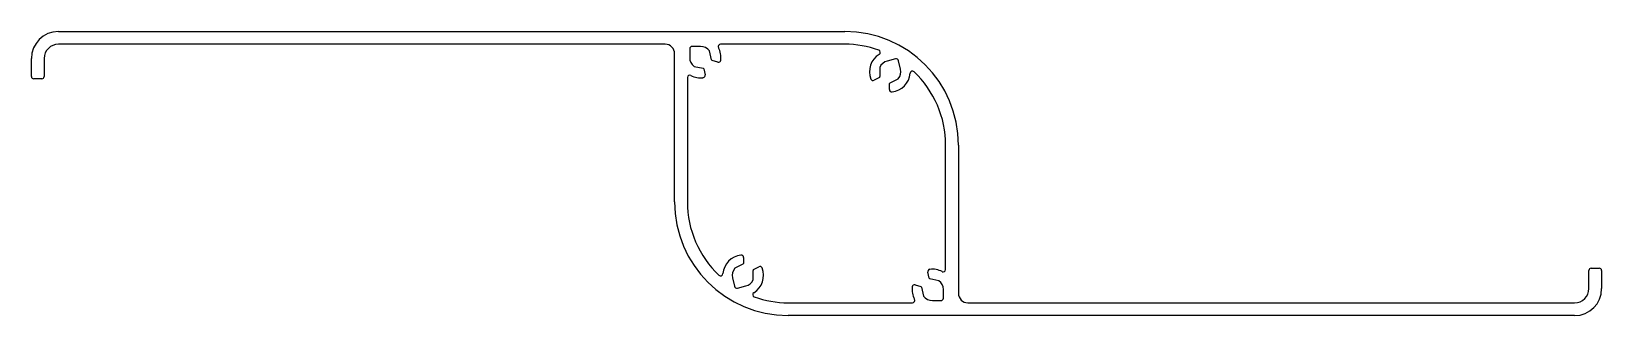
# Model space of a CAD drawing. Extents: x 12 to 344, y 13 to 73.
import ezdxf

# ---------------------------------------------------------------- set-up
doc = ezdxf.new("R2010")
doc.units = 0
doc.layers.get('0').update_dxf_attribs({"linetype": 'CONTINUOUS'})

msp = doc.modelspace()

# ---------------------------------------------------------------- linework, layer by layer
at = {"color": 18}
for p, q in [((18, 73.31), (184.3, 73.31)), ((146.3, 70.61), (18, 70.61)), ((153.8, 70.14), (151.98, 70.14)), ((184.3, 70.61), (158.02, 70.61)), ((12.3, 63.81), (12.3, 67.61)), ((15, 67.61), (15, 63.81)), ((148.3, 43.31), (148.3, 68.61)), ((151.48, 69.64), (151.48, 67.81)), ((156.09, 67.32), (155.67, 69.2)), ((157.44, 66.84), (156.23, 67.17)), ((195.03, 67.5), (193.25, 67.07)), ((196.06, 65.36), (195.63, 67.13)), ((14.5, 63.31), (12.8, 63.31)), ((151, 63.6), (151, 37.31)), ((152.42, 65.94), (154.3, 65.53)), ((154.45, 65.39), (154.78, 64.18)), ((191.59, 63.6), (190.5, 63.01)), ((191.66, 65.71), (191.7, 63.78)), ((193.85, 62.47), (195.59, 63.31)), ((193.71, 61.04), (193.74, 62.29)), ((205.6, 23.02), (205.6, 49.31)), ((208.3, 49.31), (208.3, 43.31)), ((148.3, 37.31), (148.3, 43.31)), ((208.3, 43.31), (208.3, 18.01)), ((162.74, 24.16), (161.01, 23.31)), ((162.88, 25.58), (162.85, 24.33)), ((165, 23.02), (166.1, 23.62)), ((342.1, 23.31), (343.8, 23.31)), ((160.53, 21.27), (160.96, 19.49)), ((164.94, 20.91), (164.9, 22.84)), ((202.14, 21.24), (201.82, 22.45)), ((204.17, 20.68), (202.29, 21.1)), ((341.6, 19.01), (341.6, 22.81)), ((344.3, 22.81), (344.3, 19.01)), ((161.57, 19.13), (163.34, 19.56)), ((199.15, 19.78), (200.36, 19.46)), ((200.51, 19.31), (200.92, 17.43)), ((205.12, 16.98), (205.12, 18.81)), ((172.3, 16.01), (198.58, 16.01)), ((338.6, 13.31), (172.3, 13.31)), ((202.79, 16.48), (204.62, 16.48)), ((210.3, 16.01), (338.6, 16.01))]:
    msp.add_line(p, q, dxfattribs=at)
for centre, radius, start, end in [((18, 67.61), 5.7, 90, 180), ((184.3, 49.31), 24, 0, 90), ((18, 67.61), 3, 90, 180), ((146.3, 68.61), 2, 0, 90), ((151.98, 69.64), 0.5, 89.9992, 180.0005), ((153.8, 67.82), 2.32, 36.402, 90.064), ((158.02, 70.11), 0.5, 90, 208.5509), ((153.8, 67.82), 4.3, 352.5231, 28.5509), ((184.3, 49.31), 21.3, 70.3526, 90), ((153.8, 67.81), 2.32, 180.0234, 233.6291), ((156.28, 67.36), 0.2, 192.4518, 255.0022), ((157.57, 67.33), 0.5, 255, 352.5231), ((193.8, 64.81), 4.3, 121.5066, 201.1182), ((191.29, 68.9), 0.5, 301.5066, 70.3526), ((193.8, 64.81), 2.32, 103.6336, 157.2393), ((195.15, 67.01), 0.5, 13.6095, 103.6107), ((12.8, 63.81), 0.5, 180.0006, 270.0005), ((14.5, 63.81), 0.5, 270, 0), ((151.5, 63.6), 0.5, 61.3433, 180), ((153.8, 67.81), 4.3, 241.3433, 277.508), ((154.26, 65.33), 0.2, 14.9977, 77.5887), ((154.29, 64.05), 0.5, 277.508, 15), ((190.26, 63.44), 0.5, 201.1182, 298.6102), ((191.5, 63.78), 0.2, 298.6079, 1.199), ((193.81, 64.81), 4.3, 276.1333, 355.4333), ((193.81, 64.81), 2.32, 320.0122, 13.6742), ((198.59, 64.43), 0.5, 46.6021, 175.4333), ((184.3, 49.31), 21.3, 0, 46.6021), ((194.21, 61.03), 0.5, 178.6102, 276.1333), ((193.94, 62.29), 0.2, 116.062, 178.6125), ((172.3, 37.31), 24, 180, 270), ((172.3, 37.31), 21.3, 180, 226.602), ((162.79, 21.82), 4.3, 96.1333, 175.4333), ((162.79, 21.82), 2.32, 140.0122, 193.6742), ((162.38, 25.59), 0.5, 358.6102, 96.1333), ((162.65, 24.34), 0.2, 296.062, 358.6125), ((162.8, 21.81), 4.3, 301.5066, 21.1182), ((166.34, 23.18), 0.5, 21.1182, 118.6102), ((342.1, 22.81), 0.5, 90, 180), ((343.8, 22.81), 0.5, 0.0006, 90.0005), ((158.01, 22.2), 0.5, 226.6021, 355.4333), ((162.8, 21.81), 2.32, 283.6336, 337.2393), ((165.1, 22.84), 0.2, 118.6079, 181.199), ((202.3, 22.58), 0.5, 97.508, 195), ((202.34, 21.29), 0.2, 194.9977, 257.5887), ((202.8, 18.81), 4.3, 61.3433, 97.508), ((202.8, 18.81), 2.32, 0.0234, 53.6291), ((205.1, 23.02), 0.5, 241.3433, 0), ((161.45, 19.61), 0.5, 193.6095, 283.6107), ((165.3, 17.72), 0.5, 121.5066, 250.3526), ((172.3, 37.31), 21.3, 250.3526, 270), ((202.79, 18.81), 4.3, 172.5231, 208.5509), ((199.03, 19.3), 0.5, 75, 172.5231), ((198.58, 16.51), 0.5, 270, 28.5509), ((200.31, 19.27), 0.2, 12.4518, 75.0022), ((202.79, 18.81), 2.32, 216.402, 270.064), ((204.62, 16.98), 0.5, 269.9992, 0.0005), ((210.3, 18.01), 2, 180, 270), ((338.6, 19.01), 5.7, 270, 0), ((338.6, 19.01), 3, 270, 0)]:
    msp.add_arc(centre, radius, start, end, dxfattribs=at)

doc.saveas('drawing.dxf')
